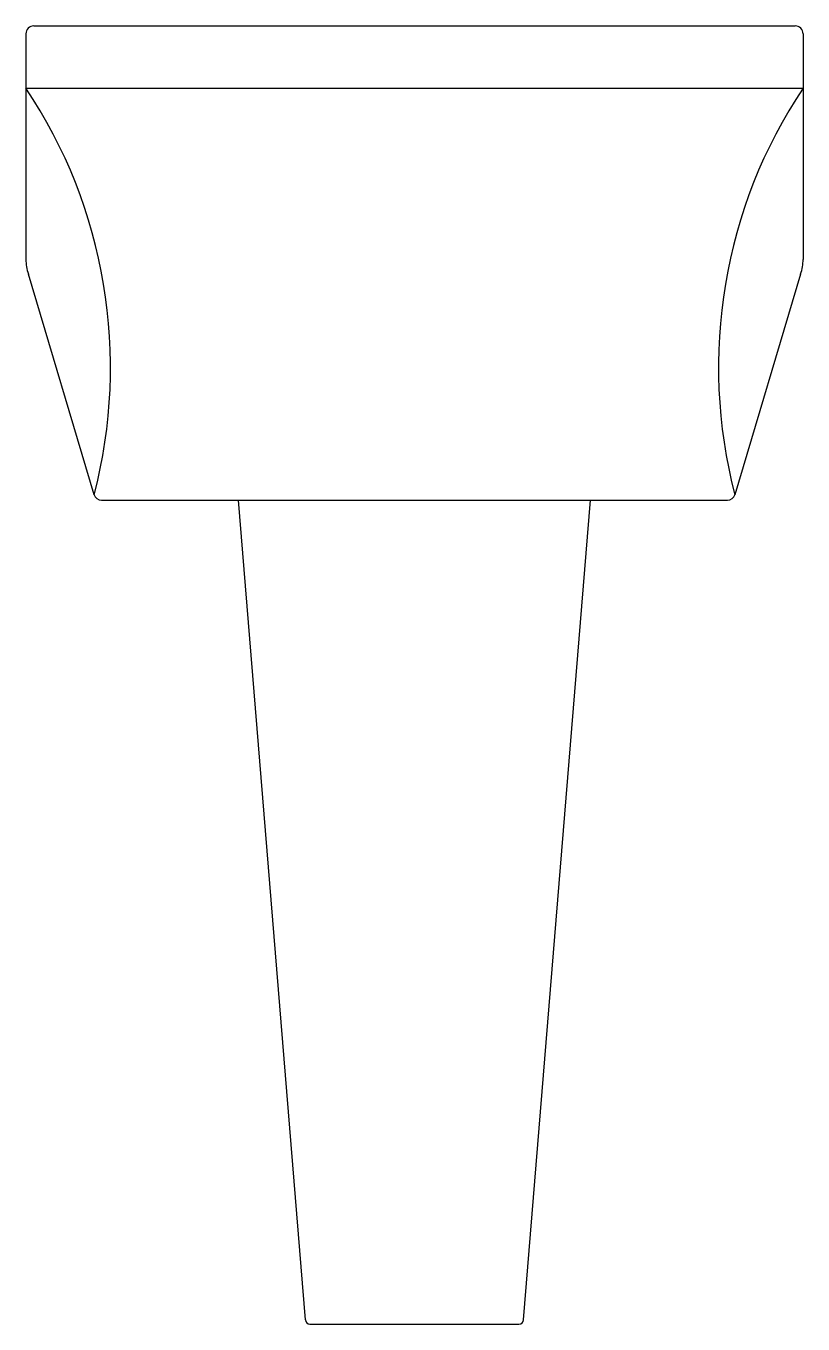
# Model space of a CAD drawing. Header units: millimetres. Extents: x -3037.599 to -3037.099, y 2895.889 to 2896.724.
import ezdxf

# ---------------------------------------------------------------- set-up
doc = ezdxf.new("R2010")
doc.units = ezdxf.units.MM
doc.header["$LTSCALE"] = 10
doc.layers.add('Serviço_Tanques', color=2, linetype='Continuous')

msp = doc.modelspace()

# ---------------------------------------------------------------- linework, layer by layer
at = {"layer": 'Serviço_Tanques'}
for p, q in [((-3037.5937, 2896.72387), (-3037.1037, 2896.72387)), ((-3037.5987, 2896.71887), (-3037.5987, 2896.57374)), ((-3037.0987, 2896.71887), (-3037.0987, 2896.57374)), ((-3037.5987, 2896.68387), (-3037.0987, 2896.68387)), ((-3037.55484, 2896.42229), (-3037.59716, 2896.56425)), ((-3037.10024, 2896.56425), (-3037.14256, 2896.42229)), ((-3037.55009, 2896.41887), (-3037.1473, 2896.41887)), ((-3037.41893, 2895.89162), (-3037.46203, 2896.41887)), ((-3037.4612, 2896.41887), (-3037.2362, 2896.41887)), ((-3037.27847, 2895.89162), (-3037.23536, 2896.41887)), ((-3037.41594, 2895.88887), (-3037.28146, 2895.88887))]:
    msp.add_line(p, q, dxfattribs=at)
for centre, radius, start, end in [((-3037.5937, 2896.71887), 0.005, 90, 180), ((-3037.1037, 2896.71887), 0.005, 0, 90), ((-3037.86758, 2896.50432), 0.32332, 345.30307, 33.73388), ((-3036.82981, 2896.50432), 0.32332, 146.26612, 194.69693), ((-3037.5687, 2896.57374), 0.03, 180, 198.43495), ((-3037.1287, 2896.57374), 0.03, 341.56505, 0), ((-3037.55009, 2896.42387), 0.005, 198.43495, 270), ((-3037.1473, 2896.42387), 0.005, 270, 341.56505), ((-3037.41594, 2895.89187), 0.003, 184.76364, 270), ((-3037.28146, 2895.89187), 0.003, 270, 355.23636)]:
    msp.add_arc(centre, radius, start, end, dxfattribs=at)

doc.saveas('drawing.dxf')
